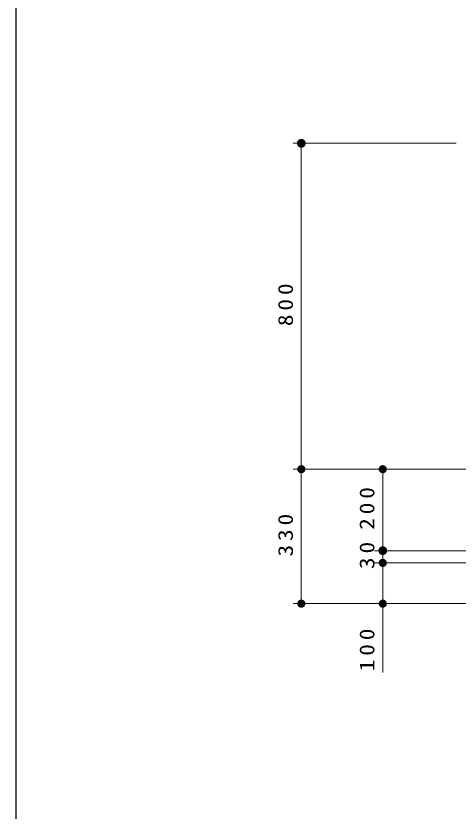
# Model space of a CAD drawing. Units: millimetres on the paper, scale 1:20. Extents: x -365 to 0, y 0 to 257.
# Drawn here: x -365 to -310.7, y 62.8 to 160.4 of the extents above; entities that cross this region are included whole.
import ezdxf

# ---------------------------------------------------------------- set-up
doc = ezdxf.new("R2010")
doc.units = ezdxf.units.MM
doc.layers.add('LY_1', color=3, linetype='Continuous', lineweight=25)
doc.layers.add('LY_4', color=7, linetype='Continuous', lineweight=13)
doc.styles.add('ＭＳ ゴシック', font='')
doc.styles.get('ＭＳ ゴシック').set_extended_font_data('MS Gothic')

# ---------------------------------------------------------------- blocks, each defined once
blk = doc.blocks.new('filled_dot')
at = {"color": 0, "linetype": 'Continuous', "lineweight": -2, "const_width": 1.25}
blk.add_lwpolyline([(-0.625, 0, 1), (0.625, 0, 1)], format="xyb", close=True, dxfattribs=at)

msp = doc.modelspace()

# ---------------------------------------------------------------- linework, layer by layer
at = {"layer": 'LY_1', "color": 7, "lineweight": 13}
for p, q in [((-310.955, 144.795), (-330.955, 144.795)), ((-329.955, 104.795), (-329.955, 144.795)), ((-307.205, 104.795), (-330.955, 104.795)), ((-329.955, 88.295), (-329.955, 104.795)), ((-319.955, 94.795), (-319.955, 104.795)), ((-307.205, 94.795), (-320.955, 94.795)), ((-319.955, 93.295), (-319.955, 94.795)), ((-307.205, 93.295), (-320.955, 93.295)), ((-319.955, 79.848), (-319.955, 93.295)), ((-307.205, 88.295), (-330.955, 88.295)), ((-307.205, 88.295), (-320.955, 88.295))]:
    msp.add_line(p, q, dxfattribs=at)
at = {"layer": 'LY_4', "color": 20, "lineweight": 25}
msp.add_line((-365, 257), (-365, 0), dxfattribs=at)

# ---------------------------------------------------------------- block references
at = {"layer": 'LY_1', "color": 7, "lineweight": 13}
for p, xscale, yscale, rotation in [((-329.955, 144.795), 0.431, 0.431, 270), ((-329.955, 104.795), 0.4, 0.4, 270), ((-319.955, 104.795), 0.4, 0.4, 270), ((-319.955, 94.795), 0.431, 0.431, 270), ((-319.955, 94.795), 0.4, 0.4, 90), ((-319.955, 93.295), 0.4, 0.4, 270), ((-329.955, 88.295), 0.4, 0.4, 90), ((-319.955, 88.295), 0.4, 0.4, 90)]:
    msp.add_blockref('filled_dot', p, dxfattribs=dict(at, xscale=xscale, yscale=yscale, rotation=rotation))

# ---------------------------------------------------------------- texts
at = {"layer": 'LY_1', "color": 7, "char_height": 1.833, "attachment_point": 8, "rotation": 90, "style": 'ＭＳ ゴシック'}
for s, insert in [('\\T1.33;\\W1.15;800', (-330.955, 125.211)), ('\\T1.33;\\W1.15;200', (-320.955, 100.211)), ('\\T1.33;\\W1.15;330', (-330.955, 96.937)), ('\\T1.34;\\W1.15;30', (-320.955, 94.449)), ('\\T1.33;\\W1.15;100', (-320.955, 82.848))]:
    msp.add_mtext(s, dxfattribs=dict(at, insert=insert))

doc.saveas('drawing.dxf')
